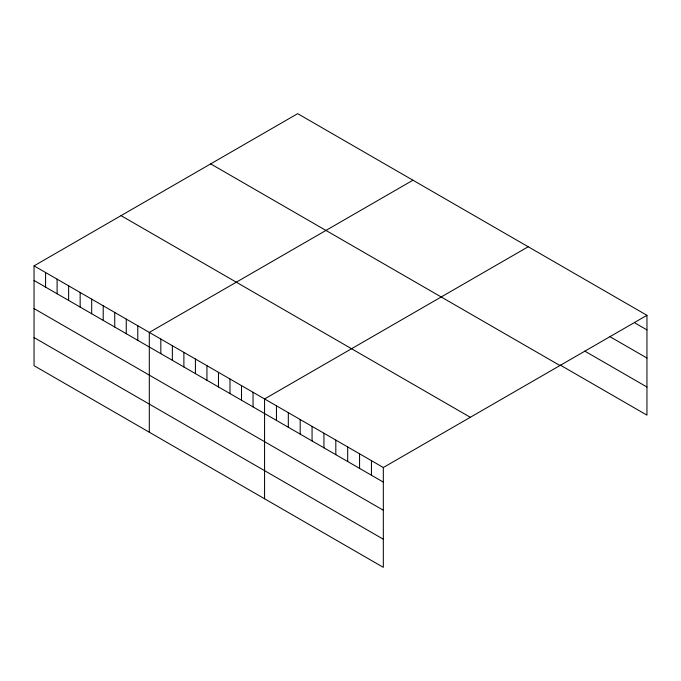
<?xml version="1.0" encoding="UTF-8"?>
<svg xmlns="http://www.w3.org/2000/svg" width="681" height="681" viewBox="0 0 681 681"><rect width="100%" height="100%" fill="white"/><g stroke="black" fill="none" stroke-linecap="round" stroke-linejoin="round"><path stroke-width="1.02" d="M34.05 265.862L383.326 467.515L383.326 567.341L34.05 365.688L34.05 265.862L297.674 113.659L646.95 315.312L646.95 415.138L560.165 365.033M412.941 180.21L149.309 332.413L149.309 432.231M528.201 246.752L264.568 398.955L264.568 498.781M383.326 467.515L646.95 315.312M635.075 323.049L646.95 329.902M609.495 336.405L646.95 358.027M584.834 351.149L646.95 387.012M210.684 163.891L559.952 365.535M121.048 215.639L470.316 417.291M34.05 280.461L383.326 482.105M34.05 308.587L383.326 510.231M34.05 337.563L383.326 539.216M371.451 460.662L371.451 475.253M359.568 453.801L359.568 468.4M347.693 446.949L347.693 461.539M335.818 440.088L335.818 454.687M323.943 433.235L323.943 447.826M312.068 426.383L312.068 440.973M300.193 419.522L300.193 434.112M288.318 412.669L288.318 427.259M276.443 405.808L276.443 420.407M253.043 392.299L253.043 406.889M241.517 385.642L241.517 400.241M229.991 378.994L229.991 393.584M218.465 372.337L218.465 386.927M206.939 365.68L206.939 380.279M195.413 359.032L195.413 373.622M183.887 352.375L183.887 366.965M172.361 345.718L172.361 360.309M160.835 339.061L160.835 353.66M137.783 325.756L137.783 340.347M126.257 319.1L126.257 333.69M114.731 312.443L114.731 327.042M103.206 305.795L103.206 320.385M91.68 299.138L91.68 313.728M80.154 292.481L80.154 307.08M68.628 285.833L68.628 300.423M57.102 279.176L57.102 293.766M45.576 272.519L45.576 287.11"/></g></svg>
